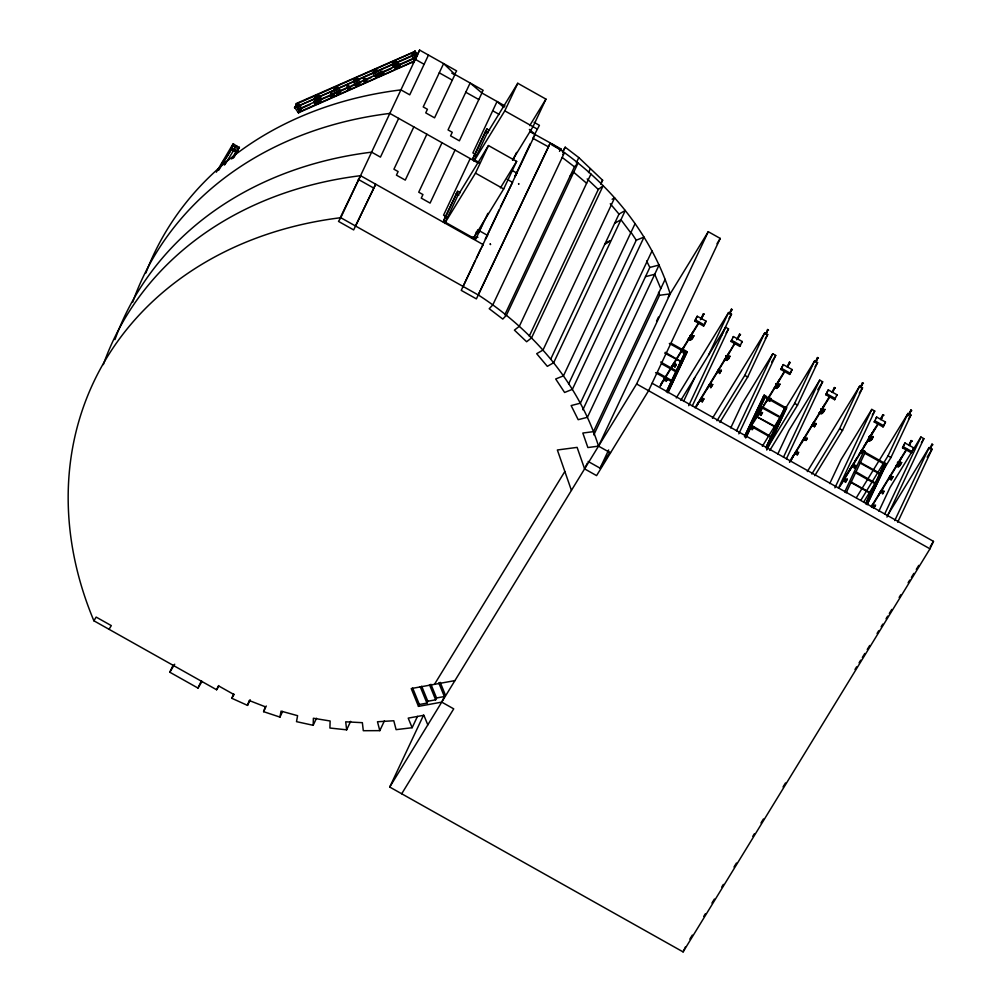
<?xml version="1.0" encoding="UTF-8"?>
<svg xmlns="http://www.w3.org/2000/svg" width="1002" height="1002" viewBox="0 0 1002 1002"><rect width="100%" height="100%" fill="white"/><g stroke="black" fill="none" stroke-linecap="round" stroke-linejoin="round"><path stroke-width="1.5" d="M233.754 694.035L231.763 698.269L247.519 705.383L249.235 700.523L265.317 706.798L263.601 711.671L279.959 717.106L281.048 711.132L297.594 715.678L296.504 721.653L313.175 725.298L313.388 718.246L330.121 720.989L329.908 728.028L346.642 729.832L350.637 721.34M319.187 96.205L319.964 97.357L318.511 100.864L317.484 99.586L318.273 98.835L318.649 100.413M318.561 100.801L320.402 97.006M320.565 97.444C319.225 99.499 319.45 102.091 317.596 99.975M396.153 63.627L395.302 66.069M688.462 339.252L688.825 338.238L688.424 339.428L690.215 339.515M724.847 359.217L725.498 360.282L724.509 359.643L725.16 358.653M774.659 387.085L775.798 387.887M821.101 413.212L819.423 413.037L819.861 411.872L819.498 412.887M869.11 440.341C867.77 438.638 866.905 440.266 869.147 440.905M896.427 465.529L896.214 465.98M393.773 65.806C395.615 69.539 397.042 64.942 394.137 67.247M395.214 65.944L396.178 63.865L394.174 67.197M232.94 144.063L233.954 144.438L232.94 144.063L216.344 172.181M237.624 151.127L236.259 152.291L231.362 149.548M701.638 317.409L702.126 317.684M703.304 313.927L704.318 314.302L703.304 313.927L700.436 319.701M729.694 312.812L730.182 313.087M731.372 309.23L732.349 309.781L731.422 309.167L729.406 313.513M737.823 337.749L738.311 338.025M739.501 334.167L740.478 334.718L739.501 334.167L736.721 339.778M765.854 333.228L766.355 333.415M767.557 329.57L768.534 330.109L767.607 329.495L766.405 332.501M787.697 365.768L788.186 366.043M789.376 362.198L790.353 362.749L789.426 362.135L787.271 366.782M815.728 361.259L816.229 361.446M817.419 357.589L818.409 358.14L817.482 357.526L815.465 361.872M832.649 391.143L833.163 391.331M834.34 387.561L835.33 388.024L834.34 387.561L832.249 392.058M860.718 386.446L861.206 386.722M862.409 382.864L863.386 383.415L862.409 382.864L860.305 387.448M881.071 418.247L881.56 418.523M882.737 414.765L883.751 415.141L882.737 414.765L880.796 418.949M909.127 413.651L909.616 413.926M910.805 410.068L911.782 410.62L910.868 410.006L908.852 414.352M909.365 444.237L909.879 444.425M911.068 440.567L912.045 441.118L911.068 440.567L908.964 445.151M930.244 447.769L930.733 448.044M931.935 444.199L932.912 444.738L931.935 444.187L929.818 448.771M313.914 102.267L313.851 102.505A1.966 0.664 -35.1 0 0 314.615 102.73L316.995 100.751M415.98 58.592L413.2 54.396L413.25 55.223M415.379 51.778L414.815 50.852L417.659 55.022M412.749 62.011L298.634 112.7M666.693 391.193L685.694 351.013L687.159 351.84L667.908 392.734M655.596 372.669L671.252 381.461L671.778 380.547L657.425 372.481M661.47 363.701L675.811 371.755L676.337 370.84L660.681 362.035M664.752 353.205L680.734 361.484L665.278 352.278M685.518 351.326L684.992 352.253L685.518 351.326L671.177 343.26M751.249 426.288L751.7 425.462L771.139 436.747L770.751 437.386L751.174 426.376L751.688 425.462M775.573 427.278L755.946 416.268M755.996 416.281L775.836 426.752L775.31 427.679M760.33 406.925L760.856 405.998L780.433 416.995L780.095 417.634L760.33 406.925L760.718 406.286M765.44 396.278L764.927 397.168L765.453 396.241L785.017 407.238L766.555 446.166M770.751 437.386L770.939 436.972M785.004 407.275L784.503 408.127L785.192 406.925L786.645 407.751L766.743 450.061M851.174 482.037L870.751 493.034M855.52 472.693L856.009 471.804L875.447 483.089L875.059 483.728L855.483 472.731L855.996 471.804M860.593 462.085L860.079 462.974L879.643 473.971L880.032 473.332L860.342 462.448M884.278 464.126L864.663 453.217L865.189 452.29L884.766 463.287L866.304 502.215M865.928 503.154L866.229 502.541M851.437 481.536L850.911 482.438L870.487 493.435L870.976 492.533M665.04 377.804L664 379.595L664.514 378.806M702.59 397.869L700.736 401.188L701.2 400.149M709.391 384.943L708.89 385.745L709.93 383.879M726.776 356.562L726.275 357.363L727.314 355.497M768.496 397.719L767.457 399.51L767.945 398.783M769.849 397.518L767.983 400.838L768.221 400.236M814.826 422.794L812.948 426.113L813.236 425.449M853.19 464.389L852.151 466.18L852.639 465.454M870.55 436.008L869.511 437.861L870.575 436.008M871.89 435.92L870.062 439.127L870.325 438.463M880.958 491.343L880.445 492.132L881.484 490.279M882.85 490.078L881.109 493.047M900.234 461.697L898.368 465.016L898.606 464.427M394.262 67.322L395.715 64.09M756.234 415.843L755.771 416.644M673.357 366.319L675.11 363.35L674.434 364.34M682.049 352.128L683.752 349.272M709.541 386.647L711.282 383.678L710.831 384.292M751.087 426.163L750.122 427.892M750.723 428.869L752.201 426.213M760.819 415.467L762.56 412.498L762.109 413.112M795.701 454.144L797.442 451.176L796.991 451.789M852.79 467.157L854.28 464.502M889.789 478.856L891.542 475.887L891.091 476.514M239.177 147.845C239.954 144.977 234.944 156.725 233.554 157.777M298.934 111.31L299.861 109.331L301.539 108.592L300.137 111.573L356.988 86.435M221.179 164.804L222.995 161.372M232.414 145.991L231.024 148.972L233.303 144.551M231.625 148.121L231.512 147.419L232.251 148.096L217.91 170.428M224.223 164.604L224.548 164.015M236.635 145.678C236.059 147.795 236.272 142.484 234.744 148.559M236.885 152.266L238.288 149.285M239.453 147.244L232.79 158.191M416.895 53.945L294.525 107.715L413.388 54.922M298.583 113.101L294.976 107.853L296.216 104.145L414.928 51.641L413.525 54.622L411.847 55.361L413.25 52.38M296.479 106.375L297.882 103.406M299.999 109.03L299.886 108.517M315.718 95.516L314.315 98.497L315.993 97.758L317.396 94.777M318.373 98.96L317.596 99.737L318.348 100.739L330.046 95.754M319.4 96.442L320.402 96.831M318.273 98.835L317.546 99.749M319.701 96.129L318.924 96.818M320.452 97.407L319.099 100.588M317.972 103.682L319.362 100.626M320.703 98.472L319.726 98.897L320.865 98.684M319.901 100.714L318.924 101.152M319.638 102.943L321.041 99.962L318.774 100.939M333.829 89.867L335.232 86.886M335.495 89.128L336.897 86.147M337.95 94.063L338.876 92.071L340.555 91.332L339.152 94.313M354.733 78.269L353.33 81.237L355.009 80.498L356.411 77.517M357.451 85.433L358.39 83.454L360.056 82.715L358.653 85.696L376.489 77.805M374.234 69.639L372.844 72.62L374.51 71.881L375.913 68.9M376.952 76.816L377.892 74.824L379.57 74.085L378.167 77.066L394.625 69.789M393.748 61.009L392.346 63.99L394.024 63.251L395.427 60.27M393.849 67.234L393.423 65.606M395.327 62.525L394.763 62.763M395.577 66.771L394.487 67.46L394.074 65.481M396.416 64.992L395.439 65.418L396.567 65.205M398.608 66.458L397.669 68.437L414.139 61.16M339.828 218.599L360.545 175.688L483.265 244.663L481.749 247.118M451.789 73.133L454.394 74.599L456.649 70.904L419.638 50.1L340.768 217.71A398.019 322.406 25.2 0 0 93.887 620.789L216.607 689.752L218.874 686.057L234.03 694.574L231.763 698.269M398.671 118.374L380.447 157.114L371.617 152.154A398.019 322.406 25.2 0 0 114.917 339.64M428.468 55.06L409.743 94.839L400.925 89.879A398.019 322.406 25.2 0 0 145.804 273.083M355.647 225.713L375.7 184.218L353.668 229.921L338.513 221.404L340.768 217.71L478.655 295.189C533.44 330.698 578.705 383.303 598.532 446.14L610.506 452.866M413.826 126.891L393.924 169.213L398.12 171.567L396.441 175.15L405.271 180.109L426.865 134.218M202.066 681.385L197.983 688.061L169.801 672.217L173.045 665.328M454.971 74.474L434.567 117.835L425.75 112.875L427.428 109.293L423.22 106.926L443.623 63.577L454.971 74.474L483.164 90.318L481.649 92.773M442.02 142.735L418.736 192.196L422.944 194.563L421.266 198.133L430.083 203.093L455.046 150.062M197.983 688.061L201.227 681.172M481.899 92.998L459.392 140.819L450.574 135.859L452.253 132.289L448.044 129.922L470.126 82.991L481.899 92.998L504.995 105.974M216.607 689.752L218.586 685.556M470.201 158.579L443.56 215.192L447.769 217.559L444.738 218.173L443.623 220.565M445.264 216.883L457.651 191.257L460.331 192.76M489.627 130.485L486.959 128.982L485.532 131.312L472.355 159.481L475.386 158.855M457.651 191.257L443.548 221.229L475.674 239.278L487.874 213.363M486.959 128.982L472.856 158.942L479.545 162.712M488.462 145.553L457.626 195.904L444.663 223.459L475.487 173.121L488.462 145.553L516.644 161.397L503.68 188.965L474.272 236.973L471.228 237.549M517.771 83.279L486.934 133.629L473.959 161.184L504.795 110.846L517.771 83.279L545.952 99.123L532.989 126.69L512.561 160.032M247.519 705.383L250.174 699.747M474.272 236.973L477.077 231.011M479.457 230.56L483.265 222.457M512.573 160.182L513.838 157.477M513.362 159.193L516.544 152.442M463.212 286.171L475.073 260.958M476.388 258.153L480.998 248.358M499.146 209.806L485.344 239.115L487.611 235.42L477.641 229.821M500.449 207.013L512.573 182.389L507.275 179.408M530.221 143.762L514.652 176.84L516.919 173.146L511.584 170.152M534.717 134.205L539.414 125.325L534.129 122.344M529.369 129.433L535.143 134.406L461.233 290.367L476.388 298.884L550.298 142.935L529.782 131.588M263.601 711.671L266.269 706.009M478.38 294.651L550.298 142.935C605.083 178.431 650.361 231.049 670.175 293.874L598.532 446.14L587.873 447.543L582.826 433.039L593.485 431.637L665.128 279.37M279.959 717.106L282.614 711.433M560.982 148.935L560.569 149.812L551.776 144.864L552.177 143.987L560.982 148.935L559.492 151.365M562.736 152.479L565.216 147.194L578.793 157.577L602.628 180.247L600.762 184.205M504.795 314.828L574.447 166.82L578.054 163.013L506.398 315.279L502.791 319.074L489.214 308.704L492.821 304.896L564.477 152.63L562.673 154.533M576.3 162.863L578.793 157.577M313.175 725.298L316.494 718.246M588.55 172.582L590.403 168.624M590.967 174.035L519.324 326.301L514.414 330.134L526.626 341.745L531.536 337.912L603.179 185.646L598.282 189.478L529.281 336.108M550.662 359.267L618.986 214.09L625.298 210.47L553.655 362.737L547.33 366.344L536.684 353.681L542.996 350.074L614.639 197.82L612.122 199.26M346.642 729.832L345.703 721.803L362.361 722.68L363.3 730.708L379.808 730.646L384.455 720.776M635.105 223.584L563.462 375.85L555.684 378.981L564.602 392.471L572.38 389.34L644.036 237.086L636.257 240.217L568.585 384.017M401.702 793.772L453.718 708.852L441.744 702.126L418.485 706.36L419.362 704.494L412.661 688.073M379.808 730.646L377.478 721.753L393.786 720.751L396.103 729.644L412.135 727.715L417.458 716.392M419.362 704.494L426.94 703.116L427.816 701.25L421.667 686.195M652.102 383.24L933.476 541.368L929.969 548.82L683.088 951.9L389.728 787.046L423.558 715.14M427.816 701.25L435.657 699.822L436.534 697.968L430.935 684.278M652.026 250.913L580.383 403.18L571.14 405.572L578.179 419.688L587.423 417.295L659.078 265.029L649.835 267.434L582.851 409.78M441.744 702.126L445.239 694.674L440.216 682.362M593.823 434.893L659.529 295.277L658.514 292.384M668.159 297.181L708.264 231.7L720.238 238.426L648.595 390.692L596.578 475.612L584.604 468.873L587.235 463.287M656.561 321.154L658.477 317.07M389.728 787.046L636.608 383.966L708.264 231.7M588.111 461.434L600.085 468.159L608.652 449.961M661.095 384.154L660.155 386.146L663.725 380.384M661.044 384.693L662.447 381.724M670.463 369.312L671.866 366.331M671.353 367.872L672.755 364.891M694.787 321.116L697.242 316.244L706.047 321.191L704.293 324.911L703.592 326.051L694.787 321.116L697.242 316.244M680.771 352.491L682.174 349.51M682.124 350.049L683.063 348.07M689.652 336.334L690.353 335.394M689.802 336.409L690.303 335.482M691.079 335.657L692.482 332.677M691.969 334.217L693.371 331.236M691.067 337.348L690.077 339.402M689.977 339.928L690.917 337.912M690.503 339.966L691.129 338.864M666.443 391.907L685.694 351.013M702.79 315.855L701.387 318.836L703.667 314.415M667.858 392.483L687.159 351.84M703.592 326.051L706.047 321.191M683.564 401.401L694.762 377.591M708.577 355.046L728.567 312.561L731.51 314.202L721.503 335.457M729.907 313.238L730.834 311.246M731.723 309.806L729.606 313.952M688.7 405.672L725.598 327.253L728.529 328.906L692.294 405.923M697.743 403.493L696.34 406.474L700.724 399.385M697.229 405.033L698.632 402.053M706.648 389.653L708.051 386.672M707.537 388.2L708.928 385.219M730.972 341.444L733.426 336.572L742.219 341.519L739.777 346.391L730.972 341.444L731.673 340.304L740.465 345.252L739.777 346.391M716.956 372.819L718.622 369.688L718.108 370.49M718.309 370.389L719.236 368.398M727.465 356.249C726.087 355.272 725.223 356.236 727.202 356.637M725.987 356.75L726.675 355.798M727.264 355.998L735.092 342.446M728.141 354.545L729.544 351.564M726.062 360.357L727.402 357.764M726.675 360.294L727.314 359.204M738.962 336.184L737.56 339.164L739.852 334.743M716.981 420.74L744.762 375.387L764.751 332.889L767.682 334.543L747.692 377.028L719.912 422.381M766.079 333.566L767.018 331.587M767.908 330.134L765.791 334.28M730.746 427.917L741.943 404.107L772.78 353.769L775.711 355.422L738.812 433.841M736.545 430.785L772.78 353.769M744.862 435.757L764.163 395.114L765.616 395.928L746.377 436.822M744.912 436.008L764.163 395.114M747.141 432.513L746.214 434.505L747.091 433.052M745.663 437.987L765.616 395.928M756.523 417.671L757.913 414.69M757.399 416.231L759.804 411.91L759.291 412.699M780.846 369.475L783.288 364.603L792.094 369.55L790.34 373.27L789.639 374.41L780.846 369.475L783.288 364.603M768.221 397.869L766.818 400.85L769.11 396.429M776.212 383.753C775.172 386.384 776.237 382.075 777.327 384.267M775.999 387.812L774.571 387.736L774.884 386.597L776.299 387.837L777.264 385.783M777.602 383.027L778.529 381.036M778.015 382.576L779.418 379.595M775.435 388.338L777.126 385.707M776.55 388.325L777.189 387.223M778.141 385.194L777.502 386.296M788.837 364.214L787.434 367.195L789.726 362.774M789.639 374.41L792.094 369.55M765.941 447.831L785.192 406.925M767.357 448.395L786.645 407.751M766.856 448.758L794.624 403.405L814.626 360.92L817.557 362.561L797.567 405.058L769.787 450.412M815.954 361.597L816.893 359.605M816.367 361.146L817.77 358.165M777.677 454.294L788.887 430.484L819.724 380.146L822.655 381.8L786.407 458.816M783.476 457.162L819.724 380.146M792.595 456.799L791.192 459.78L792.081 458.34M792.544 457.338L793.484 455.359M802.903 439.978L801.5 442.959L803.779 438.525M825.823 394.75L828.278 389.878L837.071 394.826L834.628 399.698L825.823 394.75L828.278 389.878M814.087 421.704L811.808 426.126L812.685 424.685M820.838 410.043L821.389 409.029C820.062 411.722 821.202 407.351 822.316 409.542M822.579 408.302L823.519 406.324M822.993 407.852L824.395 404.871M821.051 413.075L822.279 410.469M821.001 413.563L822.254 411.07M821.527 413.601L822.166 412.511M832.412 392.471L833.814 389.49M834.704 388.05L832.587 392.195M811.833 474.034L839.613 428.681L859.603 386.196L862.534 387.837L842.544 430.334L814.764 475.687M860.931 386.872L861.87 384.881M862.76 383.44L860.643 387.586M829.756 483.553L840.954 459.755L871.79 409.405L874.721 411.058L838.486 488.074M834.891 487.824L871.79 409.405M849.896 470.151L852.188 465.73M874.22 421.955L876.675 417.082L885.48 422.03L883.726 425.75L883.025 426.89L874.22 421.955L874.921 420.802L883.726 425.75M860.68 452.34L861.607 450.349M861.094 451.889L862.033 449.898M869.097 437.173C871.039 435.219 867.832 436.822 870.462 437.148M867.907 440.091L868.271 439.076M869.235 437.248L869.611 436.208M871.915 433.515L870.513 436.496L871.402 435.056M844.661 492.057L863.899 451.163L865.365 451.977L846.114 492.884M871.865 434.066L872.805 432.075M870.212 438.676L869.561 440.191M870.5 438.187L869.31 440.867L867.92 440.179M870.813 439.84L869.936 440.805L870.563 439.703M871.139 438.914L871.652 438.062M880.821 419.675L883.113 415.254L880.658 419.262M883.025 426.89L885.48 422.03M861.056 499.91L888.01 455.885L908.012 413.4L910.943 415.041L890.941 457.538L881.146 473.545M865.69 503.881L884.929 462.987L886.394 463.801L867.143 504.695M909.34 414.077L910.279 412.085M867.093 504.444L886.394 463.801M878.215 496.053L879.142 494.061M879.568 493.61L880.495 491.619M902.539 447.844L904.981 442.972L913.786 447.919L912.033 451.651L911.332 452.791L902.539 447.844L904.981 442.972M888.523 479.219L889.914 476.238M889.4 477.779L890.803 474.798M897.404 463.062L898.093 462.122C896.803 464.79 897.855 460.544 899.07 462.548M898.819 462.398L900.222 459.417M899.708 460.945L901.111 457.964M898.819 464.076L897.516 466.794L898.957 464.164M898.243 466.694L898.882 465.604M909.127 445.564L910.53 442.583M911.419 441.143L909.302 445.289M878.892 511.17L890.089 487.36L920.926 437.022L923.857 438.676L886.958 517.095M884.678 514.039L920.926 437.022M683.088 951.9L685.418 946.94M894.748 520.577L929.13 447.518L932.06 449.172L897.679 522.23M930.457 448.195L931.397 446.216M932.273 444.763L930.157 448.909M766.605 446.303L766.192 447.105M225.225 163.727L224.498 164.854L224.987 164.19M664.827 380.196C663.825 382.463 667.445 376 665.967 378.155M690.892 337.624C689.94 339.916 693.822 332.727 691.806 335.958M718.346 372.205C717.482 374.272 720.977 367.972 719.524 370.114M758.915 413.4L759.265 412.974M759.529 414.427C758.652 416.494 762.171 410.194 760.706 412.323M804.518 439.703L804.28 440.304L805.884 437.298M805.959 440.429C805.658 441.832 809.128 434.643 806.147 440.053M844.223 481.098C843.408 483.164 847.153 476.163 845.174 479.369M861.607 452.716L861.369 453.317L862.972 450.311M717.845 370.965L718.083 370.753M728.679 358.365L728.191 359.405L729.105 357.99M759.566 414.365L759.992 413.563M760.969 415.154L761.883 413.488M777.139 385.607C775.473 389.039 779.994 380.998 777.865 384.317M822.128 410.883C820.463 414.202 824.608 407.088 823.068 409.229M889.951 478.543L890.377 477.741M681.786 350.399C680.596 352.779 683.427 347.719 681.924 350.149M666.656 380.184C664.364 384.718 669.637 375.299 666.906 379.745M700.836 398.884C702.114 396.391 699.233 401.464 700.699 399.134M746.778 435.732L746.853 435.607M752.715 428.543C750.41 433.077 755.696 423.671 752.953 428.104M776.775 384.342C778.04 381.85 775.135 387.022 776.638 384.593M795.438 452.416C794.185 454.883 797.078 449.748 795.575 452.165M804.744 439.264L805.22 438.4M844.097 479.394C845.362 476.902 842.444 482.075 843.96 479.645M861.469 451.013C862.735 448.533 859.879 453.593 861.332 451.263M861.833 452.278L862.309 451.414M863.912 452.253L864.638 450.787L864.187 451.401M846.527 491.782L846.59 491.669M872.153 505.509C870.976 507.839 873.807 502.829 872.291 505.258M872.767 506.549L873.243 505.684M889.538 477.127C888.286 479.607 891.179 474.46 889.676 476.877M874.17 507.338L875.573 505.058L873.794 508.277M684.291 351.364L683.339 353.268L684.942 350.262M727.502 357.15L728.667 355.297L726.3 359.693M728.917 357.939L730.07 356.086L729.155 357.501M673.206 364.615C671.753 366.895 674.772 361.922 673.231 364.34M675.598 365.555C678.367 361.146 672.768 370.439 675.548 366.031M709.416 384.668L709.917 383.879M726.801 356.299L727.302 355.497M770.338 399.723C773.118 395.314 767.507 404.608 770.288 400.211M804.243 438.25C802.79 440.517 805.783 435.594 804.268 437.974M797.893 453.856C795.137 458.164 800.335 449.748 798.181 452.954M852.677 465.178L853.178 464.377M854.982 466.869C852.239 471.19 857.449 462.699 855.27 465.968M880.983 491.068L881.434 490.329M883.338 492.283C886.094 487.911 880.57 497.08 883.288 492.771M347.844 88.69L347.631 89.203A1.966 0.664 -35.1 0 0 348.395 89.428L350.775 87.399A1.966 0.664 -35.1 0 0 350.337 87.111M364.302 81.412L364.077 81.926A1.966 0.664 -35.1 0 0 364.841 82.151L367.233 80.122A1.966 0.664 -35.1 0 0 366.469 79.897L366.081 80.035M220.716 165.793L221.592 164.353M218.699 170.215L232.251 148.096L238.063 151.465M225.788 163.188L233.115 151.214M231.662 158.967L238.827 147.269L233.954 144.438L233.053 145.966L237.937 148.709M419.638 50.1L413.037 63.026L415.291 59.331L424.122 64.291M93.887 620.789L96.154 617.094L111.31 625.611L109.043 629.306M475.098 154.17L474.046 155.899L477.077 155.285L472.869 152.918L497.055 101.515L503.981 107.502M444.738 218.173L445.802 216.445M169.801 672.217L174.699 664.213M529.72 125.626L545.952 99.123M500.424 187.9L516.644 161.397M535.143 134.406L532.813 138.251L548.031 146.618M479.607 230.923L478.179 233.266L476.213 232.151M562.761 151.202L565.216 147.194M600.987 182.903L602.628 180.247M434.48 684.328L564.84 471.491M716.994 243.736L720.238 238.426M600.085 468.159L609.842 452.24M688.324 339.164L688.825 338.238M661.333 383.478L698.857 322.268M688.524 339.515L688.612 338.676L689.677 339.503L688.487 339.34M665.366 377.716L681.698 351.038M683.339 348.37L689.877 337.699M691.505 335.031L698.857 323.02M691.693 338.075L692.332 336.973M690.741 340.104L691.38 339.002M676.287 397.932L728.567 312.561M729.055 318.21L731.51 314.202M680.796 400.399L725.598 327.253M726.099 332.877L728.529 328.906M732.725 337.724L733.426 336.572M725.836 356.662L726.35 355.735M724.496 359.493L725.01 358.566M695.062 407.814L727.878 354.295M725.698 360.369L724.997 359.23M702.364 396.717L717.883 371.366M719.524 368.698L735.042 343.36M726.926 360.432L727.552 359.342M741.518 342.659L742.219 341.519M712.46 418.26L764.751 332.889M765.24 338.538L767.682 334.543M771.665 362.035L775.711 355.422M775.849 384.768L776.55 383.829M775.022 386.672L774.396 387.699L775.698 387.736M744.473 436.647L748.193 430.497M755.558 418.535L762.898 406.486M763.511 405.56L784.14 371.805M744.874 436.747L747.329 432.739M753.867 422.067L757.95 415.404M759.591 412.736L775.924 386.058M777.565 383.39L784.09 372.719M776.788 388.463L777.427 387.361M762.334 446.291L781.948 414.277M783.577 411.609L814.626 360.92M815.102 366.569L817.557 362.561M817.782 389.74L822.655 381.8M820.688 409.968L821.202 409.029M819.348 412.799L820.012 411.947M821.577 409.016L820.914 409.492M789.451 461.922L829.13 397.093M819.561 413.15L819.711 412.436M789.864 462.022L802.928 440.68M804.568 438.012L829.894 396.667M820.35 413.588L819.874 412.548M821.778 413.738L822.404 412.649M836.369 395.965L837.071 394.826M834.628 399.698L835.317 398.545L826.525 393.611M807.311 471.566L859.603 386.196M859.265 393.172L862.534 387.837M872.291 415.028L874.721 411.058M875.973 418.222L876.675 417.082M841.58 482.977L853.015 464.302M854.656 461.634L857.098 457.638M858.739 454.971L862.008 449.635M863.636 446.967L875.084 428.292M841.88 482.563L878.303 423.107M839.901 486.559L852.151 466.544M853.792 463.876L870.124 437.198M871.765 434.53L878.303 423.859M880.996 419.4L881.71 418.235M868.747 440.792L868.22 439.69M869.936 440.805L870.45 439.953M863.185 452.328L863.899 451.163M856.535 497.43L908.012 413.4M907.912 415.93L911.156 410.645L909.039 414.79M908.488 419.049L910.943 415.041M863.987 501.551L877.063 480.208M896.064 465.892L896.577 464.966M871.527 506.21L906.61 448.996M871.477 507.112L906.61 449.76M898.017 466.168L896.239 466.068M898.493 466.832L899.12 465.742M913.085 449.059L913.786 447.919M921.427 442.646L923.857 438.676M887.459 515.542L929.13 447.518M927.163 457.175L932.06 449.172M689.864 939.112L692.307 935.104M703.755 916.417L705.395 913.749M711.934 903.078L714.388 899.07M721.741 887.058L723.381 884.39M734.003 867.043L736.457 863.035M752.803 836.344L754.443 833.677M760.981 822.993L763.436 818.985M783.05 786.958L785.505 782.95M854.994 669.499L856.622 666.831M859.077 662.836L860.718 660.155M862.346 657.487L864.801 653.492M867.256 649.484L869.711 645.476M877.063 633.464L878.704 630.797M881.159 626.789L882.787 624.121M886.056 618.785L887.697 616.117M889.325 613.449L891.78 609.441M899.132 597.43L900.773 594.762M908.125 582.751L909.766 580.083M911.407 577.415L913.849 573.407M916.304 569.399L918.759 565.391M930.207 546.716L933.476 541.368M689.864 335.883L691.029 336.309M879.718 473.883L880.157 473.044M873.907 504.582L872.304 507.588M671.766 380.535L671.252 381.461M331.662 95.653L331.174 96.48A1.966 0.664 -35.1 0 0 331.938 96.706L334.33 94.676A1.966 0.664 -35.1 0 0 333.566 94.451L333.19 94.589M347.231 87.136L346.755 87.951A1.966 0.664 -35.1 0 0 347.519 88.176L349.898 86.159A1.966 0.664 -35.1 0 0 349.861 85.984M363.676 79.872L363.2 80.686A1.966 0.664 -35.1 0 0 363.964 80.911L366.356 78.882A1.966 0.664 -35.1 0 0 366.306 78.707M380.134 72.595L379.645 73.409A1.966 0.664 -35.1 0 0 380.409 73.634L382.802 71.605A1.966 0.664 -35.1 0 0 382.038 71.38C378.693 73.885 380.785 70.027 381.261 71.63M397.456 66.57L396.967 67.384A1.966 0.664 -35.1 0 0 397.744 67.61L400.124 65.581A1.966 0.664 -35.1 0 0 399.36 65.355M570.1 176.051L573.695 172.244L586.621 183.266M314.327 101.69C318.31 98.509 311.873 101.891 315.054 101.064M315.542 102.617L314.728 103.745A1.966 0.664 -35.1 0 0 315.492 103.97L317.396 102.768M331.111 94.1L330.297 95.228A1.966 0.664 -35.1 0 0 331.061 95.453L333.453 93.424A1.966 0.664 -35.1 0 0 332.689 93.199C328.08 96.067 333.09 91.182 331.512 93.787M381.336 73.522L380.522 74.649A1.966 0.664 -35.1 0 0 381.286 74.874L383.678 72.858A1.966 0.664 -35.1 0 0 383.24 72.57M347.957 86.523C349.986 83.892 344.6 88.301 348.358 86.272M364.014 79.559C367.258 76.716 361.196 80.273 364.402 79.246M614.639 223.321L620.952 219.714L630.759 232.815M605.095 243.599L610.331 240.605L604.682 244.475M382.125 72.971L382.914 72.632M415.066 51.352L296.016 103.619L299.698 108.604L313.714 102.404M317.509 99.536L318.16 99.486M320.828 98.221L319.838 98.659L320.978 98.434M393.874 65.932L393.272 66.42L394.412 66.984M330.485 94.99L319.212 99.975L316.169 95.653L317.834 94.914L320.878 99.236M333.228 93.775L347.243 87.575M351.364 85.759L362.636 80.761M366.757 78.945L373.608 75.914M383.515 71.53L397.23 65.468L394.187 61.147L395.865 60.408L398.909 64.729L416.744 56.838L413.701 52.517M318.085 100.663L318.836 100.601M301.439 108.404L310.019 104.609M338.626 91.959L345.778 88.79M351.502 86.26L355.785 84.368M358.653 83.103L361.509 81.838M367.233 79.308L371.517 77.404M374.385 76.139L380.109 73.609M382.964 72.344L391.544 68.549M398.696 65.393L414.427 58.429M319.037 100.901L320.014 100.463M394.75 67.422L395.727 66.996M645.488 276.665L654.719 274.272L660.781 288.614M443.059 221.755L446.09 221.129M471.879 238.401L477.954 237.249M454.921 680.608L411.233 688.562L418.485 706.36M436.534 697.968L444.362 696.54L438.776 682.85M659.529 295.277L670.175 293.874M298.145 105.961L298.446 106.4M298.295 112.136L299.686 111.435L296.642 107.114M820.588 413.575L819.523 412.974M689.752 339.528L688.837 338.914M725.924 359.856L725.047 359.267M820.776 413.162L819.724 412.548M897.429 466.231L896.552 465.604M897.391 466.105L896.59 465.642M439.277 72.82L452.303 80.135M504.795 110.846L532.989 126.69M533.189 126.791L537.16 129.02M465.78 92.234L478.818 99.549M492.708 110.759L499.322 114.478M485.532 131.312L488.199 132.828M478.142 163.038L389.853 113.414A398.019 322.406 25.2 0 0 132.627 302.328M475.487 173.121L503.68 188.965M695.488 319.964L704.293 324.911M781.535 368.323L790.34 373.27M456.223 193.599L458.903 195.102M903.24 446.704L912.033 451.651M726.137 356.173L727.164 356.725M869.385 436.684L870.425 437.235M744.762 375.387L747.692 377.028M794.624 403.405L797.567 405.058M839.613 428.681L842.544 430.334M888.01 455.885L890.941 457.538M669.336 343.448L686.445 352.992M763.449 396.266L785.944 408.916M358.278 179.383L373.433 187.9M636.608 383.966L929.969 548.82M223.621 161.347L226.076 162.725M222.745 162.8L225.187 164.165M562.097 157.377L574.447 166.82M234.693 149.799L233.954 150.037M587.172 178.92L598.282 189.478M610.268 203.732L618.986 214.09M294.813 107.126L294.525 107.715M412.022 56.099L415.066 60.421M394.187 63.978L397.23 68.299L395.552 69.05L392.508 64.717M374.673 72.607L377.716 76.929L376.051 77.668L373.007 73.346M359.893 81.976L356.85 77.655L355.171 78.394L358.215 82.715M355.171 81.237L358.215 85.558L356.537 86.297L353.493 81.976M337.348 86.285L340.392 90.606M336.434 88.101L338.714 91.345M335.657 89.854L338.701 94.188L337.035 94.927L333.992 90.593M316.156 98.484L319.2 102.805L317.521 103.544L314.478 99.223M298.333 103.532L301.377 107.853M630.571 231.625L636.257 240.217M646.628 261.008L649.835 267.434M429.507 684.767L435.657 699.822M420.226 686.696L426.94 703.116M427.804 724.872L423.896 715.278L408.215 718.121L412.135 727.715M584.604 468.873L577.114 447.38L557.362 449.986L571.428 490.391M103.319 364.603A398.019 322.406 25.2 0 1 360.545 175.688M365.592 78.657A1.966 0.664 -35.1 0 1 366.156 78.607M316.244 100.476A1.966 0.664 -35.1 0 1 317.008 100.701M297.832 108.366L298.421 109.205L297.832 108.366M416.569 53.594L417.158 54.434L416.594 53.507M490.254 243.912L490.492 244.501L490.254 243.912M518.573 183.717L518.823 184.305L518.598 183.616M396.241 64.779L398.483 64.115A1.966 0.664 -35.1 0 1 399.247 64.341L396.867 66.357A1.966 0.664 -35.1 0 1 396.103 66.132L397.969 63.903L396.241 64.779M690.102 336.96L691.129 335.169L690.102 336.96M692.044 338.952L693.898 335.758L692.044 338.952M702.151 401.852L704.005 398.658L702.227 401.877M710.844 387.661L712.698 384.467L710.844 387.661M719.536 373.483L721.39 370.277L719.536 373.483M778.103 387.311L779.944 384.117L778.103 387.311M812.434 424.785L813.474 422.994L812.434 424.785M814.388 426.777L816.242 423.583L814.388 426.777M821.126 410.595L822.166 408.803L821.126 410.595M823.08 412.586L824.922 409.392L823.08 412.586M845.412 482.363L847.254 479.169L845.412 482.363M871.477 439.79L873.331 436.596L871.477 439.79M891.104 479.87L892.945 476.676L891.104 479.87M897.842 463.688L898.882 461.897L897.842 463.688M899.796 465.692L901.637 462.486L899.796 465.692M376.364 69.025L374.685 69.777L377.729 74.098L379.407 73.359L376.364 69.025"/></g></svg>
